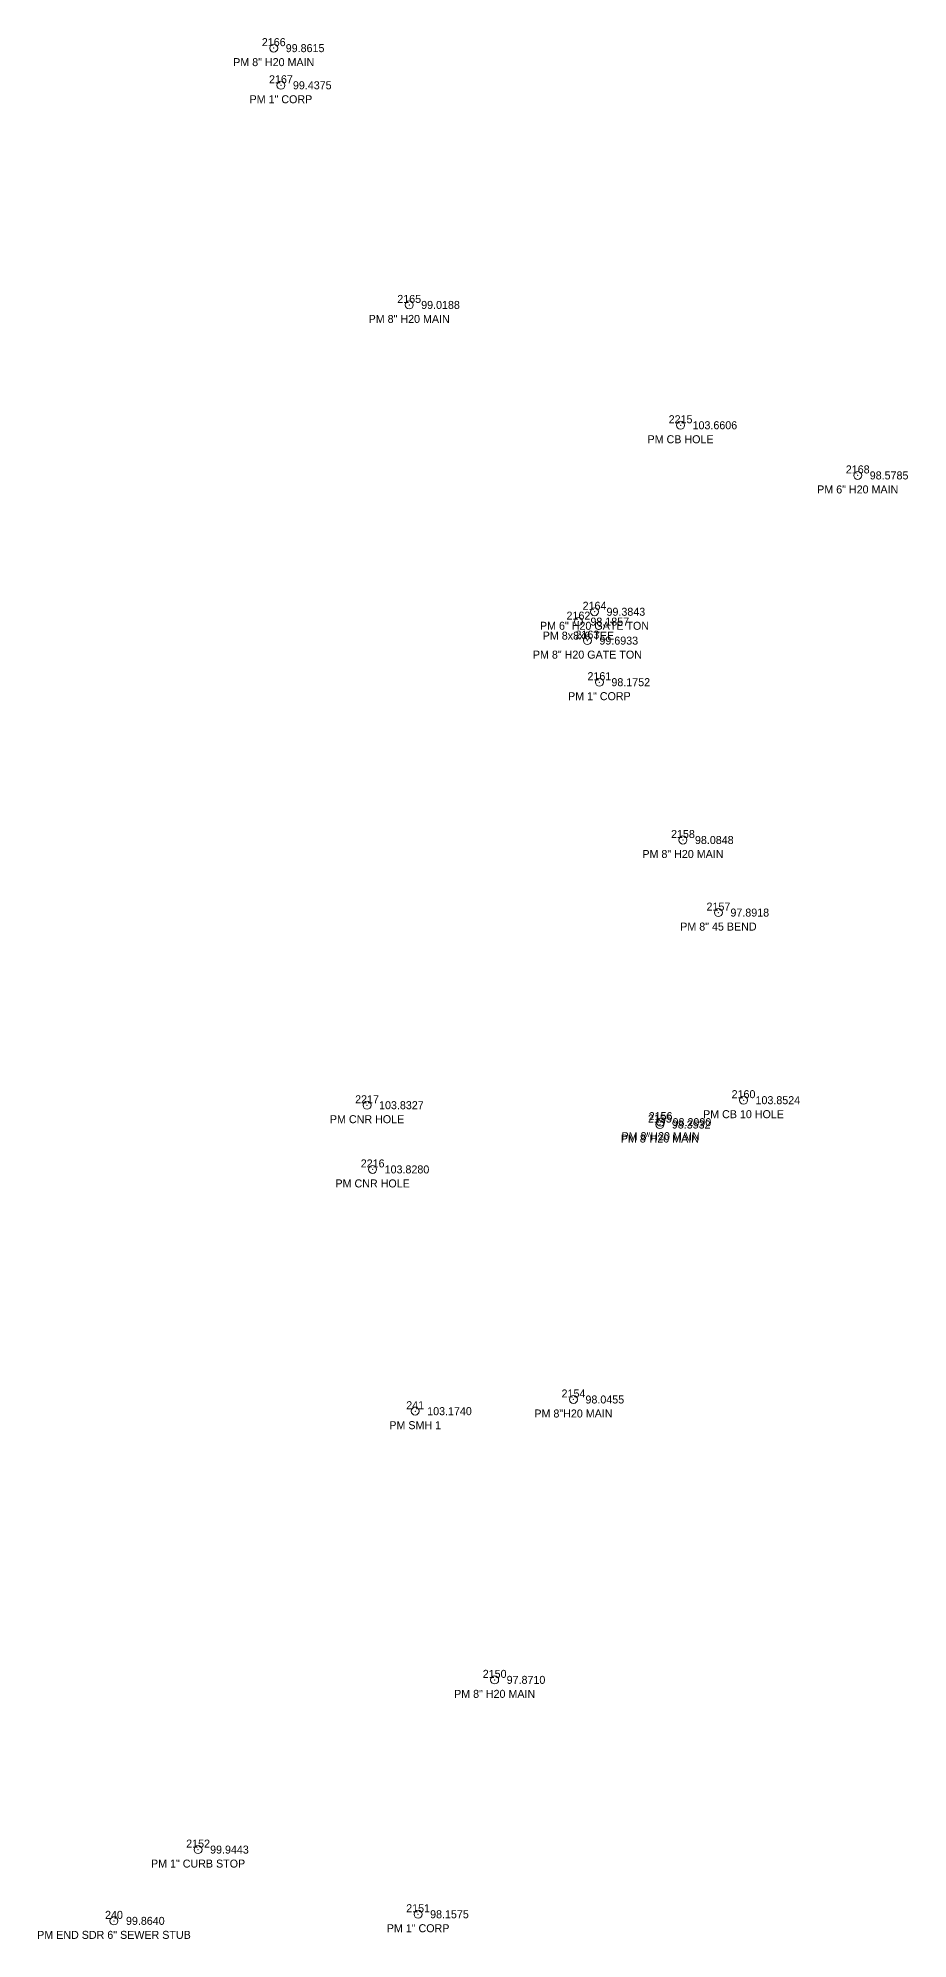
# Model space of a CAD drawing. Extents: x 1196333 to 1196982, y 245092 to 245652.
# Drawn here: x 1196749.4 to 1196803.7, y 245533.6 to 245652.4 of the extents above; entities that cross this region are included whole.
import ezdxf
from ezdxf.enums import TextEntityAlignment as Align

# ---------------------------------------------------------------- set-up
doc = ezdxf.new("R2010")
doc.units = 21
doc.header["$LTSCALE"] = 50
doc.header["$MEASUREMENT"] = 0
for name, color, linetype, lineweight, true_color in [('PNTDESC', 3, 'Continuous', 0, 0x00ff00), ('PNTELEV', 5, 'Continuous', 0, 0x0000ff), ('PNTS', 1, 'Continuous', 0, 0xff0000)]:
    doc.layers.add(name, color=color, linetype=linetype, lineweight=lineweight, true_color=true_color)
doc.layers.add('PNTNO', color=7, linetype='Continuous', lineweight=0)
doc.styles.add('PTXT', font='txt', dxfattribs={"height": 0.304801})

# ---------------------------------------------------------------- blocks, each defined once
blk = doc.blocks.new('SPT4')
at = {"color": 0, "linetype": 'Continuous'}
blk.add_circle((0, 0), 0.5, dxfattribs=at)
blk = doc.blocks.new('SRVPNO1')
at = {"layer": 'PNTDESC', "style": 'PTXT'}
blk.add_attdef('DESC2', text='', height=1, dxfattribs=at).set_placement((0, -1.75), align=Align.MIDDLE)
at = {"layer": 'PNTELEV', "style": 'PTXT'}
blk.add_attdef('ELEV2', (1.5, -0.5), '', height=1, dxfattribs=at)
at = {"layer": 'PNTNO', "style": 'PTXT'}
blk.add_attdef('PT#', text='', height=1, dxfattribs=at).set_placement((0, 0.75), align=Align.MIDDLE)

msp = doc.modelspace()

# ---------------------------------------------------------------- linework, layer by layer
at = {"layer": 'PNTS'}
for p in [(1196764.0951, 245651.805, 99.8615), (1196764.544, 245649.4845, 99.4375), (1196772.5569, 245635.7572, 99.0188), (1196789.5108, 245628.2383, 103.6606), (1196800.5798, 245625.1027, 98.5785), (1196783.1304, 245615.9664, 98.1857), (1196784.1348, 245616.5821, 99.3843), (1196783.6916, 245614.7798, 99.6933), (1196784.4406, 245612.1824, 98.1752), (1196789.6603, 245602.3196, 98.0848), (1196791.8771, 245597.7843, 97.8918), (1196793.4438, 245586.0604, 103.8524), (1196769.9254, 245585.7465, 103.8327), (1196788.219, 245584.5389, 98.3532), (1196788.2642, 245584.6866, 98.299), (1196770.2742, 245581.733, 103.828), (1196782.8197, 245567.3556, 98.0455), (1196772.931, 245566.626, 103.174), (1196777.8967, 245549.8348, 97.871), (1196759.3692, 245539.2278, 99.9443), (1196773.1151, 245535.188, 98.1575), (1196754.114, 245534.774, 99.864)]:
    msp.add_point(p, dxfattribs=at)

# ---------------------------------------------------------------- block references
at = {"layer": 'PNTS', "xscale": 0.5, "yscale": 0.5, "zscale": 0.5}
for p, values in [((1196764.0951, 245651.805, 99.8615), {'PT#': '2166', 'ELEV2': '99.8615', 'DESC2': 'PM 8" H20 MAIN'}), ((1196764.544, 245649.4845, 99.4375), {'PT#': '2167', 'ELEV2': '99.4375', 'DESC2': 'PM 1" CORP'}), ((1196772.5569, 245635.7572, 99.0188), {'PT#': '2165', 'ELEV2': '99.0188', 'DESC2': 'PM 8" H20 MAIN'}), ((1196789.5108, 245628.2383, 103.6606), {'PT#': '2215', 'ELEV2': '103.6606', 'DESC2': 'PM CB HOLE'}), ((1196800.5798, 245625.1027, 98.5785), {'PT#': '2168', 'ELEV2': '98.5785', 'DESC2': 'PM 6" H20 MAIN'}), ((1196784.1348, 245616.5821, 99.3843), {'PT#': '2164', 'ELEV2': '99.3843', 'DESC2': 'PM 6" H20 GATE TON'}), ((1196783.1304, 245615.9664, 98.1857), {'PT#': '2162', 'ELEV2': '98.1857', 'DESC2': 'PM 8x8x6 TEE'}), ((1196783.6916, 245614.7798, 99.6933), {'PT#': '2163', 'ELEV2': '99.6933', 'DESC2': 'PM 8" H20 GATE TON'}), ((1196784.4406, 245612.1824, 98.1752), {'PT#': '2161', 'ELEV2': '98.1752', 'DESC2': 'PM 1" CORP'}), ((1196789.6603, 245602.3196, 98.0848), {'PT#': '2158', 'ELEV2': '98.0848', 'DESC2': 'PM 8" H20 MAIN'}), ((1196791.8771, 245597.7843, 97.8918), {'PT#': '2157', 'ELEV2': '97.8918', 'DESC2': 'PM 8" 45 BEND'}), ((1196769.9254, 245585.7465, 103.8327), {'PT#': '2217', 'ELEV2': '103.8327', 'DESC2': 'PM CNR HOLE'}), ((1196793.4438, 245586.0604, 103.8524), {'PT#': '2160', 'ELEV2': '103.8524', 'DESC2': 'PM CB 10 HOLE'}), ((1196788.219, 245584.5389, 98.3532), {'PT#': '2155', 'ELEV2': '98.3532', 'DESC2': 'PM 8"H20 MAIN'}), ((1196788.2642, 245584.6866, 98.299), {'PT#': '2156', 'ELEV2': '98.2990', 'DESC2': 'PM 8"H20 MAIN'}), ((1196770.2742, 245581.733, 103.828), {'PT#': '2216', 'ELEV2': '103.8280', 'DESC2': 'PM CNR HOLE'}), ((1196772.931, 245566.626, 103.174), {'PT#': '241', 'ELEV2': '103.1740', 'DESC2': 'PM SMH 1'}), ((1196782.8197, 245567.3556, 98.0455), {'PT#': '2154', 'ELEV2': '98.0455', 'DESC2': 'PM 8"H20 MAIN'}), ((1196777.8967, 245549.8348, 97.871), {'PT#': '2150', 'ELEV2': '97.8710', 'DESC2': 'PM 8" H20 MAIN'}), ((1196759.3692, 245539.2278, 99.9443), {'PT#': '2152', 'ELEV2': '99.9443', 'DESC2': 'PM 1" CURB STOP'}), ((1196754.114, 245534.774, 99.864), {'PT#': '240', 'ELEV2': '99.8640', 'DESC2': 'PM END SDR 6" SEWER STUB'}), ((1196773.1151, 245535.188, 98.1575), {'PT#': '2151', 'ELEV2': '98.1575', 'DESC2': 'PM 1" CORP'})]:
    msp.add_blockref('SRVPNO1', p, dxfattribs=at).add_auto_attribs(values)
for p in [(1196764.0951, 245651.805, 99.8615), (1196764.544, 245649.4845, 99.4375), (1196772.5569, 245635.7572, 99.0188), (1196789.5108, 245628.2383, 103.6606), (1196800.5798, 245625.1027, 98.5785), (1196783.1304, 245615.9664, 98.1857), (1196784.1348, 245616.5821, 99.3843), (1196783.6916, 245614.7798, 99.6933), (1196784.4406, 245612.1824, 98.1752), (1196789.6603, 245602.3196, 98.0848), (1196791.8771, 245597.7843, 97.8918), (1196793.4438, 245586.0604, 103.8524), (1196769.9254, 245585.7465, 103.8327), (1196788.2642, 245584.6866, 98.299), (1196788.219, 245584.5389, 98.3532), (1196770.2742, 245581.733, 103.828), (1196782.8197, 245567.3556, 98.0455), (1196772.931, 245566.626, 103.174), (1196777.8967, 245549.8348, 97.871), (1196759.3692, 245539.2278, 99.9443), (1196754.114, 245534.774, 99.864), (1196773.1151, 245535.188, 98.1575)]:
    msp.add_blockref('SPT4', p, dxfattribs=at)

doc.saveas('drawing.dxf')
